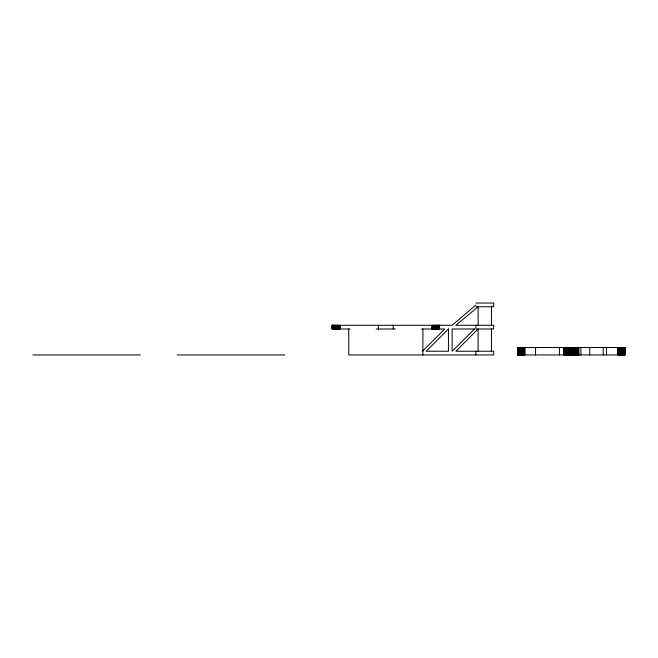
<?xml version="1.0" encoding="UTF-8"?>
<svg xmlns="http://www.w3.org/2000/svg" width="658" height="658" viewBox="0 0 658 658"><rect width="100%" height="100%" fill="white"/><g stroke="black" fill="none" stroke-linecap="round" stroke-linejoin="round"><path stroke-width="0.99" d="M422.494 351.24L444.734 329L421.622 329M475.808 305.016L452.145 325.291L332.093 325.291L332.076 329L350.015 329M475.882 303.05L493.681 303.05L493.681 306.76L475.882 306.76M376.228 329L395.409 329M32.916 354.95L140.376 354.95M177.306 354.95L284.766 354.95M624.96 347.531L624.96 354.95M624.845 347.531L624.845 354.95M624.705 347.531L624.705 354.95M624.532 347.531L624.532 354.95M624.335 347.531L624.335 354.95M624.105 347.531L624.105 354.95M623.85 347.531L623.85 354.95M623.57 347.531L623.57 354.95M623.258 347.531L623.258 354.95M622.929 347.531L622.929 354.95M622.575 347.531L622.575 354.95M622.197 347.531L622.197 354.95M621.802 347.531L621.802 354.95M621.391 347.531L621.391 354.95M620.963 347.531L620.963 354.95M620.527 347.531L620.527 354.95M620.066 347.531L620.066 354.95M619.606 347.531L619.606 354.95M619.137 347.531L619.137 354.95M618.652 347.531L618.652 354.95M618.175 347.531L618.175 354.95M617.689 347.531L617.689 354.95M606.446 347.531L606.446 354.95M603.18 347.531L603.18 354.95M589.732 347.531L589.732 354.95M580.915 347.531L580.915 354.95M578.769 347.531L578.752 354.95L578.629 347.531M578.514 347.531L578.514 354.95M578.374 347.531L578.374 354.95M578.201 347.531L578.201 354.95M578.004 347.531L578.004 354.95M577.773 347.531L577.773 354.95M577.518 347.531L577.518 354.95M577.239 347.531L577.239 354.95M576.926 347.531L576.926 354.95M576.597 347.531L576.597 354.95M576.244 347.531L576.244 354.95M575.865 347.531L575.865 354.95M575.47 347.531L575.47 354.95M575.059 347.531L575.059 354.95M574.631 347.531L574.631 354.95M574.195 347.531L574.195 354.95M573.735 347.531L573.735 354.95M573.274 347.531L573.274 354.95M572.797 347.531L572.797 354.95M572.32 347.531L572.32 354.95M571.843 347.531L571.843 354.95M571.358 347.531L571.358 354.95M570.873 347.531L570.873 354.95M570.387 347.531L570.387 354.95M569.91 347.531L569.91 354.95M569.433 347.531L569.433 354.95M568.973 347.531L568.973 354.95M568.52 347.531L568.52 354.95M568.076 347.531L568.076 354.95M567.648 347.531L567.648 354.95M567.237 347.531L567.237 354.95M566.842 347.531L566.842 354.95M566.464 347.531L566.464 354.95M566.11 347.531L566.11 354.95M565.781 347.531L565.781 354.95M565.477 347.531L565.477 354.95M565.189 347.531L565.189 354.95M564.934 347.531L564.934 354.95M564.704 347.531L564.704 354.95M564.506 347.531L564.506 354.95M564.334 347.531L564.334 354.95M564.194 347.531L564.194 354.95M564.087 347.531L564.087 354.95M564.005 347.531L563.939 354.95M559.407 347.531L559.407 354.95M535.546 347.531L535.546 354.95M525.026 347.531L525.026 354.95M524.541 347.531L524.541 354.95M524.056 347.531L524.056 354.95M523.579 347.531L523.579 354.95M523.102 347.531L523.102 354.95M522.641 347.531L522.641 354.95M522.189 347.531L522.189 354.95M521.745 347.531L521.745 354.95M521.317 347.531L521.317 354.95M520.906 347.531L520.906 354.95M520.511 347.531L520.511 354.95M520.133 347.531L520.133 354.95M519.779 347.531L519.779 354.95M519.45 347.531L519.45 354.95M519.137 347.531L519.137 354.95M518.858 347.531L518.858 354.95M518.603 347.531L518.603 354.95M518.372 347.531L518.372 354.95M518.175 347.531L518.175 354.95M518.002 347.531L518.002 354.95M517.862 347.531L517.862 354.95M517.756 347.531L517.756 354.95M491.452 306.11L491.452 325.439M491.452 328.49L491.452 351.89M478.095 325.291L478.095 306.76L455.854 325.291L493.681 325.291L493.681 329L475.882 329L475.882 325.291M478.095 351.24L478.095 329L455.854 351.24L493.681 351.24L493.681 354.95L348.756 354.95L348.756 329M475.882 351.24L475.882 354.95M439.56 325.291L439.544 329M439.421 325.291L439.421 329M439.174 325.291L439.174 329M439.001 325.291L439.001 329M438.796 325.291L438.796 329M438.573 325.291L438.573 329M438.318 325.291L438.318 329M438.031 325.291L438.031 329M437.726 325.291L437.726 329M437.389 325.291L437.389 329M437.035 325.291L437.035 329M436.665 325.291L436.665 329M436.27 325.291L436.27 329M435.859 325.291L435.859 329M435.431 325.291L435.431 329M434.987 325.291L434.987 329M434.535 325.291L434.535 329M434.066 325.291L434.066 329M433.597 325.291L433.597 329M433.12 325.291L433.12 329M432.635 325.291L432.635 329M432.15 325.291L432.15 329M431.664 325.291L431.664 329M422.888 329L422.888 354.95M393.229 325.291L393.229 329M340.457 325.291L340.457 329M339.487 325.291L339.487 329M339.002 325.291L339.002 329M338.516 325.291L338.516 329M338.039 325.291L338.039 329M337.57 325.291L337.57 329M337.102 325.291L337.102 329M336.649 325.291L336.649 329M336.205 325.291L336.205 329M335.777 325.291L335.777 329M335.366 325.291L335.366 329M334.971 325.291L334.971 329M334.601 325.291L334.601 329M334.248 325.291L334.248 329M333.91 325.291L333.91 329M333.606 325.291L333.606 329M333.326 325.291L333.326 329M333.063 325.291L333.063 329M332.841 325.291L332.841 329M332.635 325.291L332.635 329M332.463 325.291L332.463 329M332.323 325.291L332.323 329M332.216 325.291L332.216 329M448.443 329L426.203 351.24L448.443 351.24L448.443 329M474.385 329L452.145 351.24L452.145 329L474.385 329M625.084 347.531L517.624 347.531L517.673 354.95L625.084 354.95L625.084 347.531M378.465 329L378.465 325.291L378.432 329"/></g></svg>
